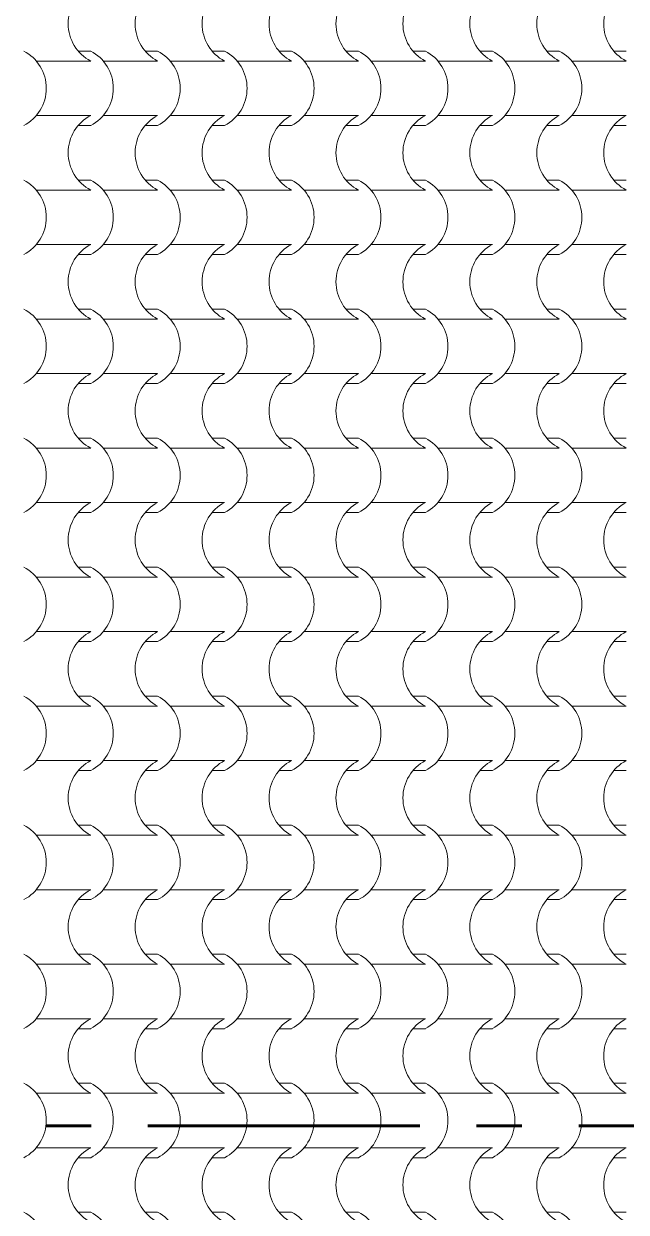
# Model space of a CAD drawing. Header units: metres. Extents: x -41 to 412, y -15 to 25.
# Drawn here: x 140.49 to 141.819, y 9.293 to 11.913 of the extents above; entities that cross this region are included whole.
import ezdxf

# ---------------------------------------------------------------- set-up
doc = ezdxf.new("R2010")
doc.units = ezdxf.units.M
doc.header["$MEASUREMENT"] = 0
doc.linetypes.add('Linea punta', pattern=[0.85, 0.6, -0.125, 0, -0.125])
doc.layers.add('Marker - Section', color=7, linetype='Continuous')
doc.layers.add('Shell - Roof', color=7, linetype='Continuous')

# ---------------------------------------------------------------- blocks, each defined once
blk = doc.blocks.new('*X48', base_point=(152.192, 0))
at = {"layer": 'Shell - Roof', "color": 23, "linetype": 'Continuous', "lineweight": 13, "true_color": 0xbf8080}
for p, q in [((140.6099, 11.8528), (140.6374, 11.8528)), ((140.7575, 11.8528), (140.7851, 11.8528)), ((140.9052, 11.8528), (140.9327, 11.8528)), ((141.0528, 11.8528), (141.0803, 11.8528)), ((141.2004, 11.8528), (141.228, 11.8528)), ((141.3481, 11.8528), (141.3756, 11.8528)), ((141.4957, 11.8528), (141.5232, 11.8528)), ((141.6433, 11.8528), (141.6709, 11.8528)), ((141.791, 11.8528), (141.8185, 11.8528)), ((140.5177, 11.8308), (140.5776, 11.8308)), ((140.5776, 11.8308), (140.6374, 11.8308)), ((140.6653, 11.8308), (140.7252, 11.8308)), ((140.7252, 11.8308), (140.7851, 11.8308)), ((140.813, 11.8308), (140.8728, 11.8308)), ((140.8728, 11.8308), (140.9327, 11.8308)), ((140.9606, 11.8308), (141.0205, 11.8308)), ((141.0205, 11.8308), (141.0803, 11.8308)), ((141.1082, 11.8308), (141.1681, 11.8308)), ((141.1681, 11.8308), (141.228, 11.8308)), ((141.2559, 11.8308), (141.3157, 11.8308)), ((141.3157, 11.8308), (141.3756, 11.8308)), ((141.4035, 11.8308), (141.4634, 11.8308)), ((141.4634, 11.8308), (141.5232, 11.8308)), ((141.5511, 11.8308), (141.611, 11.8308)), ((141.611, 11.8308), (141.6709, 11.8308)), ((141.6988, 11.8308), (141.7586, 11.8308)), ((141.7586, 11.8308), (141.8185, 11.8308)), ((140.5177, 11.7106), (140.5776, 11.7106)), ((140.5776, 11.7106), (140.6374, 11.7106)), ((140.6099, 11.6886), (140.6374, 11.6886)), ((140.6653, 11.7106), (140.7252, 11.7106)), ((140.7252, 11.7106), (140.7851, 11.7106)), ((140.7575, 11.6886), (140.7851, 11.6886)), ((140.813, 11.7106), (140.8728, 11.7106)), ((140.8728, 11.7106), (140.9327, 11.7106)), ((140.9052, 11.6886), (140.9327, 11.6886)), ((140.9606, 11.7106), (141.0205, 11.7106)), ((141.0205, 11.7106), (141.0803, 11.7106)), ((141.0528, 11.6886), (141.0803, 11.6886)), ((141.1082, 11.7106), (141.1681, 11.7106)), ((141.1681, 11.7106), (141.228, 11.7106)), ((141.2004, 11.6886), (141.228, 11.6886)), ((141.2559, 11.7106), (141.3157, 11.7106)), ((141.3157, 11.7106), (141.3756, 11.7106)), ((141.3481, 11.6886), (141.3756, 11.6886)), ((141.4035, 11.7106), (141.4634, 11.7106)), ((141.4634, 11.7106), (141.5232, 11.7106)), ((141.4957, 11.6886), (141.5232, 11.6886)), ((141.5511, 11.7106), (141.611, 11.7106)), ((141.611, 11.7106), (141.6709, 11.7106)), ((141.6433, 11.6886), (141.6709, 11.6886)), ((141.6988, 11.7106), (141.7586, 11.7106)), ((141.7586, 11.7106), (141.8185, 11.7106)), ((141.791, 11.6886), (141.8185, 11.6886)), ((140.6099, 11.5684), (140.6374, 11.5684)), ((140.7575, 11.5684), (140.7851, 11.5684)), ((140.9052, 11.5684), (140.9327, 11.5684)), ((141.0528, 11.5684), (141.0803, 11.5684)), ((141.2004, 11.5684), (141.228, 11.5684)), ((141.3481, 11.5684), (141.3756, 11.5684)), ((141.4957, 11.5684), (141.5232, 11.5684)), ((141.6433, 11.5684), (141.6709, 11.5684)), ((141.791, 11.5684), (141.8185, 11.5684)), ((140.5177, 11.5463), (140.5776, 11.5463)), ((140.5776, 11.5463), (140.6374, 11.5463)), ((140.6653, 11.5463), (140.7252, 11.5463)), ((140.7252, 11.5463), (140.7851, 11.5463)), ((140.813, 11.5463), (140.8728, 11.5463)), ((140.8728, 11.5463), (140.9327, 11.5463)), ((140.9606, 11.5463), (141.0205, 11.5463)), ((141.0205, 11.5463), (141.0803, 11.5463)), ((141.1082, 11.5463), (141.1681, 11.5463)), ((141.1681, 11.5463), (141.228, 11.5463)), ((141.2559, 11.5463), (141.3157, 11.5463)), ((141.3157, 11.5463), (141.3756, 11.5463)), ((141.4035, 11.5463), (141.4634, 11.5463)), ((141.4634, 11.5463), (141.5232, 11.5463)), ((141.5511, 11.5463), (141.611, 11.5463)), ((141.611, 11.5463), (141.6709, 11.5463)), ((141.6988, 11.5463), (141.7586, 11.5463)), ((141.7586, 11.5463), (141.8185, 11.5463)), ((140.5177, 11.4261), (140.5776, 11.4261)), ((140.5776, 11.4261), (140.6374, 11.4261)), ((140.6653, 11.4261), (140.7252, 11.4261)), ((140.7252, 11.4261), (140.7851, 11.4261)), ((140.813, 11.4261), (140.8728, 11.4261)), ((140.8728, 11.4261), (140.9327, 11.4261)), ((140.9606, 11.4261), (141.0205, 11.4261)), ((141.0205, 11.4261), (141.0803, 11.4261)), ((141.1082, 11.4261), (141.1681, 11.4261)), ((141.1681, 11.4261), (141.228, 11.4261)), ((141.2559, 11.4261), (141.3157, 11.4261)), ((141.3157, 11.4261), (141.3756, 11.4261)), ((141.4035, 11.4261), (141.4634, 11.4261)), ((141.4634, 11.4261), (141.5232, 11.4261)), ((141.5511, 11.4261), (141.611, 11.4261)), ((141.611, 11.4261), (141.6709, 11.4261)), ((141.6988, 11.4261), (141.7586, 11.4261)), ((141.7586, 11.4261), (141.8185, 11.4261)), ((140.6099, 11.4041), (140.6374, 11.4041)), ((140.7575, 11.4041), (140.7851, 11.4041)), ((140.9052, 11.4041), (140.9327, 11.4041)), ((141.0528, 11.4041), (141.0803, 11.4041)), ((141.2004, 11.4041), (141.228, 11.4041)), ((141.3481, 11.4041), (141.3756, 11.4041)), ((141.4957, 11.4041), (141.5232, 11.4041)), ((141.6433, 11.4041), (141.6709, 11.4041)), ((141.791, 11.4041), (141.8185, 11.4041)), ((140.6099, 11.2839), (140.6374, 11.2839)), ((140.7575, 11.2839), (140.7851, 11.2839)), ((140.9052, 11.2839), (140.9327, 11.2839)), ((141.0528, 11.2839), (141.0803, 11.2839)), ((141.2004, 11.2839), (141.228, 11.2839)), ((141.3481, 11.2839), (141.3756, 11.2839)), ((141.4957, 11.2839), (141.5232, 11.2839)), ((141.6433, 11.2839), (141.6709, 11.2839)), ((141.791, 11.2839), (141.8185, 11.2839)), ((140.5177, 11.2619), (140.5776, 11.2619)), ((140.5776, 11.2619), (140.6374, 11.2619)), ((140.6653, 11.2619), (140.7252, 11.2619)), ((140.7252, 11.2619), (140.7851, 11.2619)), ((140.813, 11.2619), (140.8728, 11.2619)), ((140.8728, 11.2619), (140.9327, 11.2619)), ((140.9606, 11.2619), (141.0205, 11.2619)), ((141.0205, 11.2619), (141.0803, 11.2619)), ((141.1082, 11.2619), (141.1681, 11.2619)), ((141.1681, 11.2619), (141.228, 11.2619)), ((141.2559, 11.2619), (141.3157, 11.2619)), ((141.3157, 11.2619), (141.3756, 11.2619)), ((141.4035, 11.2619), (141.4634, 11.2619)), ((141.4634, 11.2619), (141.5232, 11.2619)), ((141.5511, 11.2619), (141.611, 11.2619)), ((141.611, 11.2619), (141.6709, 11.2619)), ((141.6988, 11.2619), (141.7586, 11.2619)), ((141.7586, 11.2619), (141.8185, 11.2619)), ((140.5177, 11.1416), (140.5776, 11.1416)), ((140.5776, 11.1416), (140.6374, 11.1416)), ((140.6653, 11.1416), (140.7252, 11.1416)), ((140.7252, 11.1416), (140.7851, 11.1416)), ((140.813, 11.1416), (140.8728, 11.1416)), ((140.8728, 11.1416), (140.9327, 11.1416)), ((140.9606, 11.1416), (141.0205, 11.1416)), ((141.0205, 11.1416), (141.0803, 11.1416)), ((141.1082, 11.1416), (141.1681, 11.1416)), ((141.1681, 11.1416), (141.228, 11.1416)), ((141.2559, 11.1416), (141.3157, 11.1416)), ((141.3157, 11.1416), (141.3756, 11.1416)), ((141.4035, 11.1416), (141.4634, 11.1416)), ((141.4634, 11.1416), (141.5232, 11.1416)), ((141.5511, 11.1416), (141.611, 11.1416)), ((141.611, 11.1416), (141.6709, 11.1416)), ((141.6988, 11.1416), (141.7586, 11.1416)), ((141.7586, 11.1416), (141.8185, 11.1416)), ((140.6099, 11.1196), (140.6374, 11.1196)), ((140.7575, 11.1196), (140.7851, 11.1196)), ((140.9052, 11.1196), (140.9327, 11.1196)), ((141.0528, 11.1196), (141.0803, 11.1196)), ((141.2004, 11.1196), (141.228, 11.1196)), ((141.3481, 11.1196), (141.3756, 11.1196)), ((141.4957, 11.1196), (141.5232, 11.1196)), ((141.6433, 11.1196), (141.6709, 11.1196)), ((141.791, 11.1196), (141.8185, 11.1196)), ((140.6099, 10.9994), (140.6374, 10.9994)), ((140.7575, 10.9994), (140.7851, 10.9994)), ((140.9052, 10.9994), (140.9327, 10.9994)), ((141.0528, 10.9994), (141.0803, 10.9994)), ((141.2004, 10.9994), (141.228, 10.9994)), ((141.3481, 10.9994), (141.3756, 10.9994)), ((141.4957, 10.9994), (141.5232, 10.9994)), ((141.6433, 10.9994), (141.6709, 10.9994)), ((141.791, 10.9994), (141.8185, 10.9994)), ((140.5177, 10.9774), (140.5776, 10.9774)), ((140.5776, 10.9774), (140.6374, 10.9774)), ((140.6653, 10.9774), (140.7252, 10.9774)), ((140.7252, 10.9774), (140.7851, 10.9774)), ((140.813, 10.9774), (140.8728, 10.9774)), ((140.8728, 10.9774), (140.9327, 10.9774)), ((140.9606, 10.9774), (141.0205, 10.9774)), ((141.0205, 10.9774), (141.0803, 10.9774)), ((141.1082, 10.9774), (141.1681, 10.9774)), ((141.1681, 10.9774), (141.228, 10.9774)), ((141.2559, 10.9774), (141.3157, 10.9774)), ((141.3157, 10.9774), (141.3756, 10.9774)), ((141.4035, 10.9774), (141.4634, 10.9774)), ((141.4634, 10.9774), (141.5232, 10.9774)), ((141.5511, 10.9774), (141.611, 10.9774)), ((141.611, 10.9774), (141.6709, 10.9774)), ((141.6988, 10.9774), (141.7586, 10.9774)), ((141.7586, 10.9774), (141.8185, 10.9774)), ((140.5177, 10.8572), (140.5776, 10.8572)), ((140.5776, 10.8572), (140.6374, 10.8572)), ((140.6653, 10.8572), (140.7252, 10.8572)), ((140.7252, 10.8572), (140.7851, 10.8572)), ((140.813, 10.8572), (140.8728, 10.8572)), ((140.8728, 10.8572), (140.9327, 10.8572)), ((140.9606, 10.8572), (141.0205, 10.8572)), ((141.0205, 10.8572), (141.0803, 10.8572)), ((141.1082, 10.8572), (141.1681, 10.8572)), ((141.1681, 10.8572), (141.228, 10.8572)), ((141.2559, 10.8572), (141.3157, 10.8572)), ((141.3157, 10.8572), (141.3756, 10.8572)), ((141.4035, 10.8572), (141.4634, 10.8572)), ((141.4634, 10.8572), (141.5232, 10.8572)), ((141.5511, 10.8572), (141.611, 10.8572)), ((141.611, 10.8572), (141.6709, 10.8572)), ((141.6988, 10.8572), (141.7586, 10.8572)), ((141.7586, 10.8572), (141.8185, 10.8572)), ((140.6099, 10.8351), (140.6374, 10.8351)), ((140.7575, 10.8351), (140.7851, 10.8351)), ((140.9052, 10.8351), (140.9327, 10.8351)), ((141.0528, 10.8351), (141.0803, 10.8351)), ((141.2004, 10.8351), (141.228, 10.8351)), ((141.3481, 10.8351), (141.3756, 10.8351)), ((141.4957, 10.8351), (141.5232, 10.8351)), ((141.6433, 10.8351), (141.6709, 10.8351)), ((141.791, 10.8351), (141.8185, 10.8351)), ((140.5177, 10.6929), (140.5776, 10.6929)), ((140.5776, 10.6929), (140.6374, 10.6929)), ((140.6099, 10.7149), (140.6374, 10.7149)), ((140.6653, 10.6929), (140.7252, 10.6929)), ((140.7252, 10.6929), (140.7851, 10.6929)), ((140.7575, 10.7149), (140.7851, 10.7149)), ((140.813, 10.6929), (140.8728, 10.6929)), ((140.8728, 10.6929), (140.9327, 10.6929)), ((140.9052, 10.7149), (140.9327, 10.7149)), ((140.9606, 10.6929), (141.0205, 10.6929)), ((141.0205, 10.6929), (141.0803, 10.6929)), ((141.0528, 10.7149), (141.0803, 10.7149)), ((141.1082, 10.6929), (141.1681, 10.6929)), ((141.1681, 10.6929), (141.228, 10.6929)), ((141.2004, 10.7149), (141.228, 10.7149)), ((141.2559, 10.6929), (141.3157, 10.6929)), ((141.3157, 10.6929), (141.3756, 10.6929)), ((141.3481, 10.7149), (141.3756, 10.7149)), ((141.4035, 10.6929), (141.4634, 10.6929)), ((141.4634, 10.6929), (141.5232, 10.6929)), ((141.4957, 10.7149), (141.5232, 10.7149)), ((141.5511, 10.6929), (141.611, 10.6929)), ((141.611, 10.6929), (141.6709, 10.6929)), ((141.6433, 10.7149), (141.6709, 10.7149)), ((141.6988, 10.6929), (141.7586, 10.6929)), ((141.7586, 10.6929), (141.8185, 10.6929)), ((141.791, 10.7149), (141.8185, 10.7149)), ((140.5177, 10.5727), (140.5776, 10.5727)), ((140.5776, 10.5727), (140.6374, 10.5727)), ((140.6653, 10.5727), (140.7252, 10.5727)), ((140.7252, 10.5727), (140.7851, 10.5727)), ((140.813, 10.5727), (140.8728, 10.5727)), ((140.8728, 10.5727), (140.9327, 10.5727)), ((140.9606, 10.5727), (141.0205, 10.5727)), ((141.0205, 10.5727), (141.0803, 10.5727)), ((141.1082, 10.5727), (141.1681, 10.5727)), ((141.1681, 10.5727), (141.228, 10.5727)), ((141.2559, 10.5727), (141.3157, 10.5727)), ((141.3157, 10.5727), (141.3756, 10.5727)), ((141.4035, 10.5727), (141.4634, 10.5727)), ((141.4634, 10.5727), (141.5232, 10.5727)), ((141.5511, 10.5727), (141.611, 10.5727)), ((141.611, 10.5727), (141.6709, 10.5727)), ((141.6988, 10.5727), (141.7586, 10.5727)), ((141.7586, 10.5727), (141.8185, 10.5727)), ((140.6099, 10.5507), (140.6374, 10.5507)), ((140.7575, 10.5507), (140.7851, 10.5507)), ((140.9052, 10.5507), (140.9327, 10.5507)), ((141.0528, 10.5507), (141.0803, 10.5507)), ((141.2004, 10.5507), (141.228, 10.5507)), ((141.3481, 10.5507), (141.3756, 10.5507)), ((141.4957, 10.5507), (141.5232, 10.5507)), ((141.6433, 10.5507), (141.6709, 10.5507)), ((141.791, 10.5507), (141.8185, 10.5507)), ((140.6099, 10.4304), (140.6374, 10.4304)), ((140.7575, 10.4304), (140.7851, 10.4304)), ((140.9052, 10.4304), (140.9327, 10.4304)), ((141.0528, 10.4304), (141.0803, 10.4304)), ((141.2004, 10.4304), (141.228, 10.4304)), ((141.3481, 10.4304), (141.3756, 10.4304)), ((141.4957, 10.4304), (141.5232, 10.4304)), ((141.6433, 10.4304), (141.6709, 10.4304)), ((141.791, 10.4304), (141.8185, 10.4304)), ((140.5177, 10.4084), (140.5776, 10.4084)), ((140.5776, 10.4084), (140.6374, 10.4084)), ((140.6653, 10.4084), (140.7252, 10.4084)), ((140.7252, 10.4084), (140.7851, 10.4084)), ((140.813, 10.4084), (140.8728, 10.4084)), ((140.8728, 10.4084), (140.9327, 10.4084)), ((140.9606, 10.4084), (141.0205, 10.4084)), ((141.0205, 10.4084), (141.0803, 10.4084)), ((141.1082, 10.4084), (141.1681, 10.4084)), ((141.1681, 10.4084), (141.228, 10.4084)), ((141.2559, 10.4084), (141.3157, 10.4084)), ((141.3157, 10.4084), (141.3756, 10.4084)), ((141.4035, 10.4084), (141.4634, 10.4084)), ((141.4634, 10.4084), (141.5232, 10.4084)), ((141.5511, 10.4084), (141.611, 10.4084)), ((141.611, 10.4084), (141.6709, 10.4084)), ((141.6988, 10.4084), (141.7586, 10.4084)), ((141.7586, 10.4084), (141.8185, 10.4084)), ((140.5177, 10.2882), (140.5776, 10.2882)), ((140.5776, 10.2882), (140.6374, 10.2882)), ((140.6653, 10.2882), (140.7252, 10.2882)), ((140.7252, 10.2882), (140.7851, 10.2882)), ((140.813, 10.2882), (140.8728, 10.2882)), ((140.8728, 10.2882), (140.9327, 10.2882)), ((140.9606, 10.2882), (141.0205, 10.2882)), ((141.0205, 10.2882), (141.0803, 10.2882)), ((141.1082, 10.2882), (141.1681, 10.2882)), ((141.1681, 10.2882), (141.228, 10.2882)), ((141.2559, 10.2882), (141.3157, 10.2882)), ((141.3157, 10.2882), (141.3756, 10.2882)), ((141.4035, 10.2882), (141.4634, 10.2882)), ((141.4634, 10.2882), (141.5232, 10.2882)), ((141.5511, 10.2882), (141.611, 10.2882)), ((141.611, 10.2882), (141.6709, 10.2882)), ((141.6988, 10.2882), (141.7586, 10.2882)), ((141.7586, 10.2882), (141.8185, 10.2882)), ((140.6099, 10.2662), (140.6374, 10.2662)), ((140.7575, 10.2662), (140.7851, 10.2662)), ((140.9052, 10.2662), (140.9327, 10.2662)), ((141.0528, 10.2662), (141.0803, 10.2662)), ((141.2004, 10.2662), (141.228, 10.2662)), ((141.3481, 10.2662), (141.3756, 10.2662)), ((141.4957, 10.2662), (141.5232, 10.2662)), ((141.6433, 10.2662), (141.6709, 10.2662)), ((141.791, 10.2662), (141.8185, 10.2662)), ((140.6099, 10.146), (140.6374, 10.146)), ((140.7575, 10.146), (140.7851, 10.146)), ((140.9052, 10.146), (140.9327, 10.146)), ((141.0528, 10.146), (141.0803, 10.146)), ((141.2004, 10.146), (141.228, 10.146)), ((141.3481, 10.146), (141.3756, 10.146)), ((141.4957, 10.146), (141.5232, 10.146)), ((141.6433, 10.146), (141.6709, 10.146)), ((141.791, 10.146), (141.8185, 10.146)), ((140.5177, 10.1239), (140.5776, 10.1239)), ((140.5776, 10.1239), (140.6374, 10.1239)), ((140.6653, 10.1239), (140.7252, 10.1239)), ((140.7252, 10.1239), (140.7851, 10.1239)), ((140.813, 10.1239), (140.8728, 10.1239)), ((140.8728, 10.1239), (140.9327, 10.1239)), ((140.9606, 10.1239), (141.0205, 10.1239)), ((141.0205, 10.1239), (141.0803, 10.1239)), ((141.1082, 10.1239), (141.1681, 10.1239)), ((141.1681, 10.1239), (141.228, 10.1239)), ((141.2559, 10.1239), (141.3157, 10.1239)), ((141.3157, 10.1239), (141.3756, 10.1239)), ((141.4035, 10.1239), (141.4634, 10.1239)), ((141.4634, 10.1239), (141.5232, 10.1239)), ((141.5511, 10.1239), (141.611, 10.1239)), ((141.611, 10.1239), (141.6709, 10.1239)), ((141.6988, 10.1239), (141.7586, 10.1239)), ((141.7586, 10.1239), (141.8185, 10.1239)), ((140.5177, 10.0037), (140.5776, 10.0037)), ((140.5776, 10.0037), (140.6374, 10.0037)), ((140.6653, 10.0037), (140.7252, 10.0037)), ((140.7252, 10.0037), (140.7851, 10.0037)), ((140.813, 10.0037), (140.8728, 10.0037)), ((140.8728, 10.0037), (140.9327, 10.0037)), ((140.9606, 10.0037), (141.0205, 10.0037)), ((141.0205, 10.0037), (141.0803, 10.0037)), ((141.1082, 10.0037), (141.1681, 10.0037)), ((141.1681, 10.0037), (141.228, 10.0037)), ((141.2559, 10.0037), (141.3157, 10.0037)), ((141.3157, 10.0037), (141.3756, 10.0037)), ((141.4035, 10.0037), (141.4634, 10.0037)), ((141.4634, 10.0037), (141.5232, 10.0037)), ((141.5511, 10.0037), (141.611, 10.0037)), ((141.611, 10.0037), (141.6709, 10.0037)), ((141.6988, 10.0037), (141.7586, 10.0037)), ((141.7586, 10.0037), (141.8185, 10.0037)), ((140.6099, 9.9817), (140.6374, 9.9817)), ((140.7575, 9.9817), (140.7851, 9.9817)), ((140.9052, 9.9817), (140.9327, 9.9817)), ((141.0528, 9.9817), (141.0803, 9.9817)), ((141.2004, 9.9817), (141.228, 9.9817)), ((141.3481, 9.9817), (141.3756, 9.9817)), ((141.4957, 9.9817), (141.5232, 9.9817)), ((141.6433, 9.9817), (141.6709, 9.9817)), ((141.791, 9.9817), (141.8185, 9.9817)), ((140.6099, 9.8615), (140.6374, 9.8615)), ((140.7575, 9.8615), (140.7851, 9.8615)), ((140.9052, 9.8615), (140.9327, 9.8615)), ((141.0528, 9.8615), (141.0803, 9.8615)), ((141.2004, 9.8615), (141.228, 9.8615)), ((141.3481, 9.8615), (141.3756, 9.8615)), ((141.4957, 9.8615), (141.5232, 9.8615)), ((141.6433, 9.8615), (141.6709, 9.8615)), ((141.791, 9.8615), (141.8185, 9.8615)), ((140.5177, 9.8395), (140.5776, 9.8395)), ((140.5776, 9.8395), (140.6374, 9.8395)), ((140.6653, 9.8395), (140.7252, 9.8395)), ((140.7252, 9.8395), (140.7851, 9.8395)), ((140.813, 9.8395), (140.8728, 9.8395)), ((140.8728, 9.8395), (140.9327, 9.8395)), ((140.9606, 9.8395), (141.0205, 9.8395)), ((141.0205, 9.8395), (141.0803, 9.8395)), ((141.1082, 9.8395), (141.1681, 9.8395)), ((141.1681, 9.8395), (141.228, 9.8395)), ((141.2559, 9.8395), (141.3157, 9.8395)), ((141.3157, 9.8395), (141.3756, 9.8395)), ((141.4035, 9.8395), (141.4634, 9.8395)), ((141.4634, 9.8395), (141.5232, 9.8395)), ((141.5511, 9.8395), (141.611, 9.8395)), ((141.611, 9.8395), (141.6709, 9.8395)), ((141.6988, 9.8395), (141.7586, 9.8395)), ((141.7586, 9.8395), (141.8185, 9.8395)), ((140.5177, 9.7192), (140.5776, 9.7192)), ((140.5776, 9.7192), (140.6374, 9.7192)), ((140.6099, 9.6972), (140.6374, 9.6972)), ((140.6653, 9.7192), (140.7252, 9.7192)), ((140.7252, 9.7192), (140.7851, 9.7192)), ((140.7575, 9.6972), (140.7851, 9.6972)), ((140.813, 9.7192), (140.8728, 9.7192)), ((140.8728, 9.7192), (140.9327, 9.7192)), ((140.9052, 9.6972), (140.9327, 9.6972)), ((140.9606, 9.7192), (141.0205, 9.7192)), ((141.0205, 9.7192), (141.0803, 9.7192)), ((141.0528, 9.6972), (141.0803, 9.6972)), ((141.1082, 9.7192), (141.1681, 9.7192)), ((141.1681, 9.7192), (141.228, 9.7192)), ((141.2004, 9.6972), (141.228, 9.6972)), ((141.2559, 9.7192), (141.3157, 9.7192)), ((141.3157, 9.7192), (141.3756, 9.7192)), ((141.3481, 9.6972), (141.3756, 9.6972)), ((141.4035, 9.7192), (141.4634, 9.7192)), ((141.4634, 9.7192), (141.5232, 9.7192)), ((141.4957, 9.6972), (141.5232, 9.6972)), ((141.5511, 9.7192), (141.611, 9.7192)), ((141.611, 9.7192), (141.6709, 9.7192)), ((141.6433, 9.6972), (141.6709, 9.6972)), ((141.6988, 9.7192), (141.7586, 9.7192)), ((141.7586, 9.7192), (141.8185, 9.7192)), ((141.791, 9.6972), (141.8185, 9.6972)), ((140.6099, 9.577), (140.6374, 9.577)), ((140.7575, 9.577), (140.7851, 9.577)), ((140.9052, 9.577), (140.9327, 9.577)), ((141.0528, 9.577), (141.0803, 9.577)), ((141.2004, 9.577), (141.228, 9.577)), ((141.3481, 9.577), (141.3756, 9.577)), ((141.4957, 9.577), (141.5232, 9.577)), ((141.6433, 9.577), (141.6709, 9.577)), ((141.791, 9.577), (141.8185, 9.577)), ((140.5177, 9.555), (140.5776, 9.555)), ((140.5776, 9.555), (140.6374, 9.555)), ((140.6653, 9.555), (140.7252, 9.555)), ((140.7252, 9.555), (140.7851, 9.555)), ((140.813, 9.555), (140.8728, 9.555)), ((140.8728, 9.555), (140.9327, 9.555)), ((140.9606, 9.555), (141.0205, 9.555)), ((141.0205, 9.555), (141.0803, 9.555)), ((141.1082, 9.555), (141.1681, 9.555)), ((141.1681, 9.555), (141.228, 9.555)), ((141.2559, 9.555), (141.3157, 9.555)), ((141.3157, 9.555), (141.3756, 9.555)), ((141.4035, 9.555), (141.4634, 9.555)), ((141.4634, 9.555), (141.5232, 9.555)), ((141.5511, 9.555), (141.611, 9.555)), ((141.611, 9.555), (141.6709, 9.555)), ((141.6988, 9.555), (141.7586, 9.555)), ((141.7586, 9.555), (141.8185, 9.555)), ((140.5177, 9.4348), (140.5776, 9.4348)), ((140.5776, 9.4348), (140.6374, 9.4348)), ((140.6653, 9.4348), (140.7252, 9.4348)), ((140.7252, 9.4348), (140.7851, 9.4348)), ((140.813, 9.4348), (140.8728, 9.4348)), ((140.8728, 9.4348), (140.9327, 9.4348)), ((140.9606, 9.4348), (141.0205, 9.4348)), ((141.0205, 9.4348), (141.0803, 9.4348)), ((141.1082, 9.4348), (141.1681, 9.4348)), ((141.1681, 9.4348), (141.228, 9.4348)), ((141.2559, 9.4348), (141.3157, 9.4348)), ((141.3157, 9.4348), (141.3756, 9.4348)), ((141.4035, 9.4348), (141.4634, 9.4348)), ((141.4634, 9.4348), (141.5232, 9.4348)), ((141.5511, 9.4348), (141.611, 9.4348)), ((141.611, 9.4348), (141.6709, 9.4348)), ((141.6988, 9.4348), (141.7586, 9.4348)), ((141.7586, 9.4348), (141.8185, 9.4348)), ((140.6099, 9.4127), (140.6374, 9.4127)), ((140.7575, 9.4127), (140.7851, 9.4127)), ((140.9052, 9.4127), (140.9327, 9.4127)), ((141.0528, 9.4127), (141.0803, 9.4127)), ((141.2004, 9.4127), (141.228, 9.4127)), ((141.3481, 9.4127), (141.3756, 9.4127)), ((141.4957, 9.4127), (141.5232, 9.4127)), ((141.6433, 9.4127), (141.6709, 9.4127)), ((141.791, 9.4127), (141.8185, 9.4127)), ((140.6099, 9.2925), (140.6374, 9.2925)), ((140.7575, 9.2925), (140.7851, 9.2925)), ((140.9052, 9.2925), (140.9327, 9.2925)), ((141.0528, 9.2925), (141.0803, 9.2925)), ((141.2004, 9.2925), (141.228, 9.2925)), ((141.3481, 9.2925), (141.3756, 9.2925)), ((141.4957, 9.2925), (141.5232, 9.2925)), ((141.6433, 9.2925), (141.6709, 9.2925)), ((141.791, 9.2925), (141.8185, 9.2925))]:
    blk.add_line(p, q, dxfattribs=at)
for centre, major_axis, start_param, end_param in [((140.6786, 11.9127), (0, 0.0925), 0.471039, 1.56782), ((140.8263, 11.9127), (0, 0.0925), 0.471039, 1.56782), ((140.9739, 11.9127), (0, 0.0925), 0.471039, 1.56782), ((141.1215, 11.9127), (0, 0.0925), 0.471039, 1.56782), ((141.2692, 11.9127), (0, 0.0925), 0.471039, 1.56782), ((141.4168, 11.9127), (0, 0.0925), 0.471039, 1.56782), ((141.5644, 11.9127), (0, 0.0925), 0.471039, 1.56782), ((141.7121, 11.9127), (0, 0.0925), 0.471039, 1.56782), ((141.8597, 11.9127), (0, 0.0925), 0.471039, 1.56782), ((140.6786, 11.9132), (0, 0.0925), 1.573772, 2.670554), ((140.8263, 11.9132), (0, 0.0925), 1.573772, 2.670554), ((140.9739, 11.9132), (0, 0.0925), 1.573772, 2.670554), ((141.1215, 11.9132), (0, 0.0925), 1.573772, 2.670554), ((141.2692, 11.9132), (0, 0.0925), 1.573772, 2.670554), ((141.4168, 11.9132), (0, 0.0925), 1.573772, 2.670554), ((141.5644, 11.9132), (0, 0.0925), 1.573772, 2.670554), ((141.7121, 11.9132), (0, 0.0925), 1.573772, 2.670554), ((141.8597, 11.9132), (0, 0.0925), 1.573772, 2.670554), ((140.4492, 11.7707), (0, 0.0919), 3.607672, 5.817106), ((140.5969, 11.7707), (0, 0.0919), 3.607672, 5.817106), ((140.7445, 11.7707), (0, 0.0919), 3.607672, 5.817106), ((140.8921, 11.7707), (0, 0.0919), 3.607672, 5.817106), ((141.0398, 11.7707), (0, 0.0919), 3.607672, 5.817106), ((141.1874, 11.7707), (0, 0.0919), 3.607672, 5.817106), ((141.335, 11.7707), (0, 0.0919), 3.607672, 5.817106), ((141.4827, 11.7707), (0, 0.0919), 3.607672, 5.817106), ((141.6303, 11.7707), (0, 0.0919), 3.607672, 5.817106), ((140.6786, 11.6282), (0, 0.0925), 0.471039, 1.56782), ((140.8263, 11.6282), (0, 0.0925), 0.471039, 1.56782), ((140.9739, 11.6282), (0, 0.0925), 0.471039, 1.56782), ((141.1215, 11.6282), (0, 0.0925), 0.471039, 1.56782), ((141.2692, 11.6282), (0, 0.0925), 0.471039, 1.56782), ((141.4168, 11.6282), (0, 0.0925), 0.471039, 1.56782), ((141.5644, 11.6282), (0, 0.0925), 0.471039, 1.56782), ((141.7121, 11.6282), (0, 0.0925), 0.471039, 1.56782), ((141.8597, 11.6282), (0, 0.0925), 0.471039, 1.56782), ((140.6786, 11.6287), (0, 0.0925), 1.573772, 2.670554), ((140.8263, 11.6287), (0, 0.0925), 1.573772, 2.670554), ((140.9739, 11.6287), (0, 0.0925), 1.573772, 2.670554), ((141.1215, 11.6287), (0, 0.0925), 1.573772, 2.670554), ((141.2692, 11.6287), (0, 0.0925), 1.573772, 2.670554), ((141.4168, 11.6287), (0, 0.0925), 1.573772, 2.670554), ((141.5644, 11.6287), (0, 0.0925), 1.573772, 2.670554), ((141.7121, 11.6287), (0, 0.0925), 1.573772, 2.670554), ((141.8597, 11.6287), (0, 0.0925), 1.573772, 2.670554), ((140.4492, 11.4862), (0, 0.0919), 3.607672, 5.817106), ((140.5969, 11.4862), (0, 0.0919), 3.607672, 5.817106), ((140.7445, 11.4862), (0, 0.0919), 3.607672, 5.817106), ((140.8921, 11.4862), (0, 0.0919), 3.607672, 5.817106), ((141.0398, 11.4862), (0, 0.0919), 3.607672, 5.817106), ((141.1874, 11.4862), (0, 0.0919), 3.607672, 5.817106), ((141.335, 11.4862), (0, 0.0919), 3.607672, 5.817106), ((141.4827, 11.4862), (0, 0.0919), 3.607672, 5.817106), ((141.6303, 11.4862), (0, 0.0919), 3.607672, 5.817106), ((140.6786, 11.3437), (0, 0.0925), 0.471039, 1.56782), ((140.8263, 11.3437), (0, 0.0925), 0.471039, 1.56782), ((140.9739, 11.3437), (0, 0.0925), 0.471039, 1.56782), ((141.1215, 11.3437), (0, 0.0925), 0.471039, 1.56782), ((141.2692, 11.3437), (0, 0.0925), 0.471039, 1.56782), ((141.4168, 11.3437), (0, 0.0925), 0.471039, 1.56782), ((141.5644, 11.3437), (0, 0.0925), 0.471039, 1.56782), ((141.7121, 11.3437), (0, 0.0925), 0.471039, 1.56782), ((141.8597, 11.3437), (0, 0.0925), 0.471039, 1.56782), ((140.6786, 11.3443), (0, 0.0925), 1.573772, 2.670554), ((140.8263, 11.3443), (0, 0.0925), 1.573772, 2.670554), ((140.9739, 11.3443), (0, 0.0925), 1.573772, 2.670554), ((141.1215, 11.3443), (0, 0.0925), 1.573772, 2.670554), ((141.2692, 11.3443), (0, 0.0925), 1.573772, 2.670554), ((141.4168, 11.3443), (0, 0.0925), 1.573772, 2.670554), ((141.5644, 11.3443), (0, 0.0925), 1.573772, 2.670554), ((141.7121, 11.3443), (0, 0.0925), 1.573772, 2.670554), ((141.8597, 11.3443), (0, 0.0925), 1.573772, 2.670554), ((140.4492, 11.2018), (0, 0.0919), 3.607672, 5.817106), ((140.5969, 11.2018), (0, 0.0919), 3.607672, 5.817106), ((140.7445, 11.2018), (0, 0.0919), 3.607672, 5.817106), ((140.8921, 11.2018), (0, 0.0919), 3.607672, 5.817106), ((141.0398, 11.2018), (0, 0.0919), 3.607672, 5.817106), ((141.1874, 11.2018), (0, 0.0919), 3.607672, 5.817106), ((141.335, 11.2018), (0, 0.0919), 3.607672, 5.817106), ((141.4827, 11.2018), (0, 0.0919), 3.607672, 5.817106), ((141.6303, 11.2018), (0, 0.0919), 3.607672, 5.817106), ((140.6786, 11.0592), (0, 0.0925), 0.471039, 1.56782), ((140.8263, 11.0592), (0, 0.0925), 0.471039, 1.56782), ((140.9739, 11.0592), (0, 0.0925), 0.471039, 1.56782), ((141.1215, 11.0592), (0, 0.0925), 0.471039, 1.56782), ((141.2692, 11.0592), (0, 0.0925), 0.471039, 1.56782), ((141.4168, 11.0592), (0, 0.0925), 0.471039, 1.56782), ((141.5644, 11.0592), (0, 0.0925), 0.471039, 1.56782), ((141.7121, 11.0592), (0, 0.0925), 0.471039, 1.56782), ((141.8597, 11.0592), (0, 0.0925), 0.471039, 1.56782), ((140.6786, 11.0598), (0, 0.0925), 1.573772, 2.670554), ((140.8263, 11.0598), (0, 0.0925), 1.573772, 2.670554), ((140.9739, 11.0598), (0, 0.0925), 1.573772, 2.670554), ((141.1215, 11.0598), (0, 0.0925), 1.573772, 2.670554), ((141.2692, 11.0598), (0, 0.0925), 1.573772, 2.670554), ((141.4168, 11.0598), (0, 0.0925), 1.573772, 2.670554), ((141.5644, 11.0598), (0, 0.0925), 1.573772, 2.670554), ((141.7121, 11.0598), (0, 0.0925), 1.573772, 2.670554), ((141.8597, 11.0598), (0, 0.0925), 1.573772, 2.670554), ((140.4492, 10.9173), (0, 0.0919), 3.607672, 5.817106), ((140.5969, 10.9173), (0, 0.0919), 3.607672, 5.817106), ((140.7445, 10.9173), (0, 0.0919), 3.607672, 5.817106), ((140.8921, 10.9173), (0, 0.0919), 3.607672, 5.817106), ((141.0398, 10.9173), (0, 0.0919), 3.607672, 5.817106), ((141.1874, 10.9173), (0, 0.0919), 3.607672, 5.817106), ((141.335, 10.9173), (0, 0.0919), 3.607672, 5.817106), ((141.4827, 10.9173), (0, 0.0919), 3.607672, 5.817106), ((141.6303, 10.9173), (0, 0.0919), 3.607672, 5.817106), ((140.6786, 10.7748), (0, 0.0925), 0.471039, 1.56782), ((140.8263, 10.7748), (0, 0.0925), 0.471039, 1.56782), ((140.9739, 10.7748), (0, 0.0925), 0.471039, 1.56782), ((141.1215, 10.7748), (0, 0.0925), 0.471039, 1.56782), ((141.2692, 10.7748), (0, 0.0925), 0.471039, 1.56782), ((141.4168, 10.7748), (0, 0.0925), 0.471039, 1.56782), ((141.5644, 10.7748), (0, 0.0925), 0.471039, 1.56782), ((141.7121, 10.7748), (0, 0.0925), 0.471039, 1.56782), ((141.8597, 10.7748), (0, 0.0925), 0.471039, 1.56782), ((140.6786, 10.7753), (0, 0.0925), 1.573772, 2.670554), ((140.8263, 10.7753), (0, 0.0925), 1.573772, 2.670554), ((140.9739, 10.7753), (0, 0.0925), 1.573772, 2.670554), ((141.1215, 10.7753), (0, 0.0925), 1.573772, 2.670554), ((141.2692, 10.7753), (0, 0.0925), 1.573772, 2.670554), ((141.4168, 10.7753), (0, 0.0925), 1.573772, 2.670554), ((141.5644, 10.7753), (0, 0.0925), 1.573772, 2.670554), ((141.7121, 10.7753), (0, 0.0925), 1.573772, 2.670554), ((141.8597, 10.7753), (0, 0.0925), 1.573772, 2.670554), ((140.4492, 10.6328), (0, 0.0919), 3.607672, 5.817106), ((140.5969, 10.6328), (0, 0.0919), 3.607672, 5.817106), ((140.7445, 10.6328), (0, 0.0919), 3.607672, 5.817106), ((140.8921, 10.6328), (0, 0.0919), 3.607672, 5.817106), ((141.0398, 10.6328), (0, 0.0919), 3.607672, 5.817106), ((141.1874, 10.6328), (0, 0.0919), 3.607672, 5.817106), ((141.335, 10.6328), (0, 0.0919), 3.607672, 5.817106), ((141.4827, 10.6328), (0, 0.0919), 3.607672, 5.817106), ((141.6303, 10.6328), (0, 0.0919), 3.607672, 5.817106), ((140.6786, 10.4903), (0, 0.0925), 0.471039, 1.56782), ((140.8263, 10.4903), (0, 0.0925), 0.471039, 1.56782), ((140.9739, 10.4903), (0, 0.0925), 0.471039, 1.56782), ((141.1215, 10.4903), (0, 0.0925), 0.471039, 1.56782), ((141.2692, 10.4903), (0, 0.0925), 0.471039, 1.56782), ((141.4168, 10.4903), (0, 0.0925), 0.471039, 1.56782), ((141.5644, 10.4903), (0, 0.0925), 0.471039, 1.56782), ((141.7121, 10.4903), (0, 0.0925), 0.471039, 1.56782), ((141.8597, 10.4903), (0, 0.0925), 0.471039, 1.56782), ((140.6786, 10.4908), (0, 0.0925), 1.573772, 2.670554), ((140.8263, 10.4908), (0, 0.0925), 1.573772, 2.670554), ((140.9739, 10.4908), (0, 0.0925), 1.573772, 2.670554), ((141.1215, 10.4908), (0, 0.0925), 1.573772, 2.670554), ((141.2692, 10.4908), (0, 0.0925), 1.573772, 2.670554), ((141.4168, 10.4908), (0, 0.0925), 1.573772, 2.670554), ((141.5644, 10.4908), (0, 0.0925), 1.573772, 2.670554), ((141.7121, 10.4908), (0, 0.0925), 1.573772, 2.670554), ((141.8597, 10.4908), (0, 0.0925), 1.573772, 2.670554), ((140.4492, 10.3483), (0, 0.0919), 3.607672, 5.817106), ((140.5969, 10.3483), (0, 0.0919), 3.607672, 5.817106), ((140.7445, 10.3483), (0, 0.0919), 3.607672, 5.817106), ((140.8921, 10.3483), (0, 0.0919), 3.607672, 5.817106), ((141.0398, 10.3483), (0, 0.0919), 3.607672, 5.817106), ((141.1874, 10.3483), (0, 0.0919), 3.607672, 5.817106), ((141.335, 10.3483), (0, 0.0919), 3.607672, 5.817106), ((141.4827, 10.3483), (0, 0.0919), 3.607672, 5.817106), ((141.6303, 10.3483), (0, 0.0919), 3.607672, 5.817106), ((140.6786, 10.2058), (0, 0.0925), 0.471039, 1.56782), ((140.8263, 10.2058), (0, 0.0925), 0.471039, 1.56782), ((140.9739, 10.2058), (0, 0.0925), 0.471039, 1.56782), ((141.1215, 10.2058), (0, 0.0925), 0.471039, 1.56782), ((141.2692, 10.2058), (0, 0.0925), 0.471039, 1.56782), ((141.4168, 10.2058), (0, 0.0925), 0.471039, 1.56782), ((141.5644, 10.2058), (0, 0.0925), 0.471039, 1.56782), ((141.7121, 10.2058), (0, 0.0925), 0.471039, 1.56782), ((141.8597, 10.2058), (0, 0.0925), 0.471039, 1.56782), ((140.6786, 10.2063), (0, 0.0925), 1.573772, 2.670554), ((140.8263, 10.2063), (0, 0.0925), 1.573772, 2.670554), ((140.9739, 10.2063), (0, 0.0925), 1.573772, 2.670554), ((141.1215, 10.2063), (0, 0.0925), 1.573772, 2.670554), ((141.2692, 10.2063), (0, 0.0925), 1.573772, 2.670554), ((141.4168, 10.2063), (0, 0.0925), 1.573772, 2.670554), ((141.5644, 10.2063), (0, 0.0925), 1.573772, 2.670554), ((141.7121, 10.2063), (0, 0.0925), 1.573772, 2.670554), ((141.8597, 10.2063), (0, 0.0925), 1.573772, 2.670554), ((140.4492, 10.0638), (0, 0.0919), 3.607672, 5.817106), ((140.5969, 10.0638), (0, 0.0919), 3.607672, 5.817106), ((140.7445, 10.0638), (0, 0.0919), 3.607672, 5.817106), ((140.8921, 10.0638), (0, 0.0919), 3.607672, 5.817106), ((141.0398, 10.0638), (0, 0.0919), 3.607672, 5.817106), ((141.1874, 10.0638), (0, 0.0919), 3.607672, 5.817106), ((141.335, 10.0638), (0, 0.0919), 3.607672, 5.817106), ((141.4827, 10.0638), (0, 0.0919), 3.607672, 5.817106), ((141.6303, 10.0638), (0, 0.0919), 3.607672, 5.817106), ((140.6786, 9.9213), (0, 0.0925), 0.471039, 1.56782), ((140.8263, 9.9213), (0, 0.0925), 0.471039, 1.56782), ((140.9739, 9.9213), (0, 0.0925), 0.471039, 1.56782), ((141.1215, 9.9213), (0, 0.0925), 0.471039, 1.56782), ((141.2692, 9.9213), (0, 0.0925), 0.471039, 1.56782), ((141.4168, 9.9213), (0, 0.0925), 0.471039, 1.56782), ((141.5644, 9.9213), (0, 0.0925), 0.471039, 1.56782), ((141.7121, 9.9213), (0, 0.0925), 0.471039, 1.56782), ((141.8597, 9.9213), (0, 0.0925), 0.471039, 1.56782), ((140.6786, 9.9219), (0, 0.0925), 1.573772, 2.670554), ((140.8263, 9.9219), (0, 0.0925), 1.573772, 2.670554), ((140.9739, 9.9219), (0, 0.0925), 1.573772, 2.670554), ((141.1215, 9.9219), (0, 0.0925), 1.573772, 2.670554), ((141.2692, 9.9219), (0, 0.0925), 1.573772, 2.670554), ((141.4168, 9.9219), (0, 0.0925), 1.573772, 2.670554), ((141.5644, 9.9219), (0, 0.0925), 1.573772, 2.670554), ((141.7121, 9.9219), (0, 0.0925), 1.573772, 2.670554), ((141.8597, 9.9219), (0, 0.0925), 1.573772, 2.670554), ((140.4492, 9.7794), (0, 0.0919), 3.607672, 5.817106), ((140.5969, 9.7794), (0, 0.0919), 3.607672, 5.817106), ((140.7445, 9.7794), (0, 0.0919), 3.607672, 5.817106), ((140.8921, 9.7794), (0, 0.0919), 3.607672, 5.817106), ((141.0398, 9.7794), (0, 0.0919), 3.607672, 5.817106), ((141.1874, 9.7794), (0, 0.0919), 3.607672, 5.817106), ((141.335, 9.7794), (0, 0.0919), 3.607672, 5.817106), ((141.4827, 9.7794), (0, 0.0919), 3.607672, 5.817106), ((141.6303, 9.7794), (0, 0.0919), 3.607672, 5.817106), ((140.6786, 9.6368), (0, 0.0925), 0.471039, 1.56782), ((140.8263, 9.6368), (0, 0.0925), 0.471039, 1.56782), ((140.9739, 9.6368), (0, 0.0925), 0.471039, 1.56782), ((141.1215, 9.6368), (0, 0.0925), 0.471039, 1.56782), ((141.2692, 9.6368), (0, 0.0925), 0.471039, 1.56782), ((141.4168, 9.6368), (0, 0.0925), 0.471039, 1.56782), ((141.5644, 9.6368), (0, 0.0925), 0.471039, 1.56782), ((141.7121, 9.6368), (0, 0.0925), 0.471039, 1.56782), ((141.8597, 9.6368), (0, 0.0925), 0.471039, 1.56782), ((140.6786, 9.6374), (0, 0.0925), 1.573772, 2.670554), ((140.8263, 9.6374), (0, 0.0925), 1.573772, 2.670554), ((140.9739, 9.6374), (0, 0.0925), 1.573772, 2.670554), ((141.1215, 9.6374), (0, 0.0925), 1.573772, 2.670554), ((141.2692, 9.6374), (0, 0.0925), 1.573772, 2.670554), ((141.4168, 9.6374), (0, 0.0925), 1.573772, 2.670554), ((141.5644, 9.6374), (0, 0.0925), 1.573772, 2.670554), ((141.7121, 9.6374), (0, 0.0925), 1.573772, 2.670554), ((141.8597, 9.6374), (0, 0.0925), 1.573772, 2.670554), ((140.4492, 9.4949), (0, 0.0919), 3.607672, 5.817106), ((140.5969, 9.4949), (0, 0.0919), 3.607672, 5.817106), ((140.7445, 9.4949), (0, 0.0919), 3.607672, 5.817106), ((140.8921, 9.4949), (0, 0.0919), 3.607672, 5.817106), ((141.0398, 9.4949), (0, 0.0919), 3.607672, 5.817106), ((141.1874, 9.4949), (0, 0.0919), 3.607672, 5.817106), ((141.335, 9.4949), (0, 0.0919), 3.607672, 5.817106), ((141.4827, 9.4949), (0, 0.0919), 3.607672, 5.817106), ((141.6303, 9.4949), (0, 0.0919), 3.607672, 5.817106), ((140.6786, 9.3524), (0, 0.0925), 0.471039, 1.56782), ((140.8263, 9.3524), (0, 0.0925), 0.471039, 1.56782), ((140.9739, 9.3524), (0, 0.0925), 0.471039, 1.56782), ((141.1215, 9.3524), (0, 0.0925), 0.471039, 1.56782), ((141.2692, 9.3524), (0, 0.0925), 0.471039, 1.56782), ((141.4168, 9.3524), (0, 0.0925), 0.471039, 1.56782), ((141.5644, 9.3524), (0, 0.0925), 0.471039, 1.56782), ((141.7121, 9.3524), (0, 0.0925), 0.471039, 1.56782), ((141.8597, 9.3524), (0, 0.0925), 0.471039, 1.56782), ((140.6786, 9.3529), (0, 0.0925), 1.573772, 2.670554), ((140.8263, 9.3529), (0, 0.0925), 1.573772, 2.670554), ((140.9739, 9.3529), (0, 0.0925), 1.573772, 2.670554), ((141.1215, 9.3529), (0, 0.0925), 1.573772, 2.670554), ((141.2692, 9.3529), (0, 0.0925), 1.573772, 2.670554), ((141.4168, 9.3529), (0, 0.0925), 1.573772, 2.670554), ((141.5644, 9.3529), (0, 0.0925), 1.573772, 2.670554), ((141.7121, 9.3529), (0, 0.0925), 1.573772, 2.670554), ((141.8597, 9.3529), (0, 0.0925), 1.573772, 2.670554), ((140.4492, 9.2104), (0, 0.0919), 3.607672, 5.817106), ((140.5969, 9.2104), (0, 0.0919), 3.607672, 5.817106), ((140.7445, 9.2104), (0, 0.0919), 3.607672, 5.817106), ((140.8921, 9.2104), (0, 0.0919), 3.607672, 5.817106), ((141.0398, 9.2104), (0, 0.0919), 3.607672, 5.817106), ((141.1874, 9.2104), (0, 0.0919), 3.607672, 5.817106), ((141.335, 9.2104), (0, 0.0919), 3.607672, 5.817106), ((141.4827, 9.2104), (0, 0.0919), 3.607672, 5.817106), ((141.6303, 9.2104), (0, 0.0919), 3.607672, 5.817106)]:
    blk.add_ellipse(centre, major_axis=major_axis, ratio=0.982018, start_param=start_param, end_param=end_param, dxfattribs=at)

msp = doc.modelspace()

# ---------------------------------------------------------------- linework, layer by layer
at = {"layer": 'Marker - Section', "color": 7, "linetype": 'Linea punta', "lineweight": 60}
msp.add_line((131.2636, 9.4827), (143.6813, 9.4827), dxfattribs=at)

# ---------------------------------------------------------------- block references
at = {"layer": 'Shell - Roof', "color": 23, "linetype": 'Continuous', "lineweight": 13, "true_color": 0xbf8080}
msp.add_blockref('*X48', (152.192, 0), dxfattribs=at)

doc.saveas('drawing.dxf')
